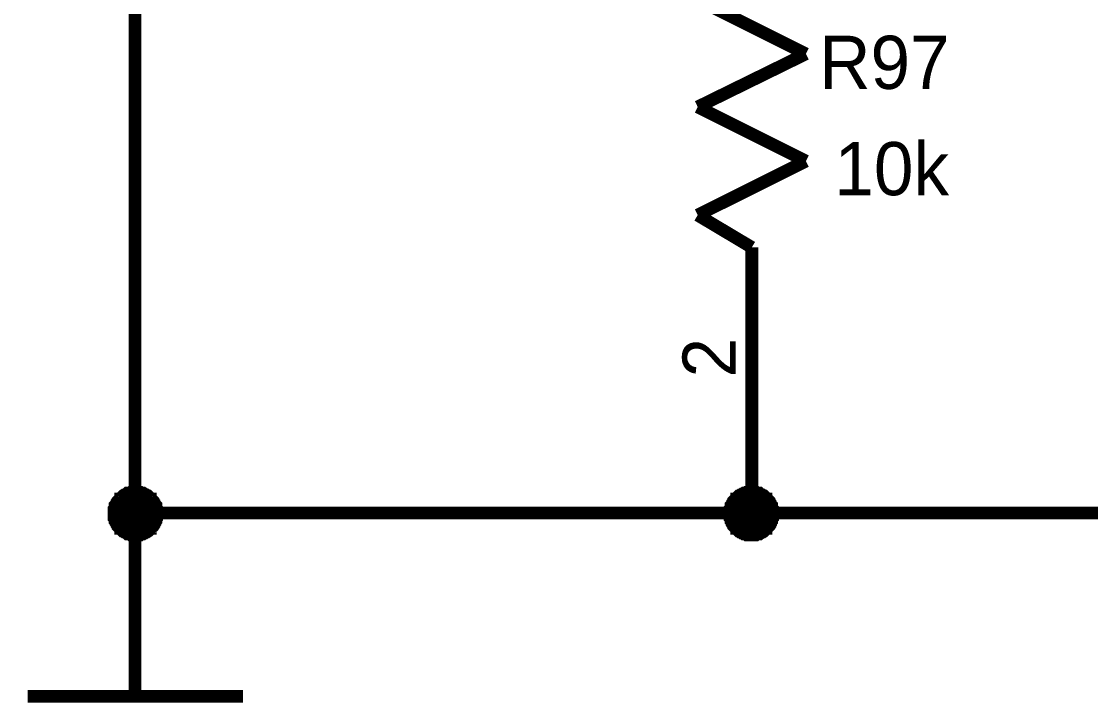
# Model space of a CAD drawing. Header units: millimetres. Extents: x 0 to 800, y 0 to 567.
# Drawn here: x 382.2 to 407.44, y 251.97 to 268.05 of the extents above; entities that cross this region are included whole.
import ezdxf

# ---------------------------------------------------------------- set-up
doc = ezdxf.new("R2010")
doc.units = ezdxf.units.MM
doc.layers.add('Sheet', color=255, linetype='Continuous')

msp = doc.modelspace()

# ---------------------------------------------------------------- linework, layer by layer
at = {"layer": 'Sheet'}
for points, const_width in [([(384.886, 271.675), (384.886, 256.443), (384.886, 254.652)], 0.3), ([(400.722, 267.284), (398.168, 268.561)], 0.3), ([(398.168, 266.03), (400.722, 267.284)], 0.3), ([(400.722, 264.753), (398.168, 266.03)], 0.3), ([(398.168, 263.477), (400.722, 264.753)], 0.3), ([(411.81, 264.216), (411.81, 256.443), (399.445, 256.443)], 0.3), ([(399.445, 262.715), (398.168, 263.477)], 0.3), ([(399.445, 262.715), (399.445, 257.653)], 0.3), ([(399.445, 262.715), (399.445, 261.954)], 0.3), ([(399.445, 257.653), (399.445, 256.443), (384.886, 256.443)], 0.3), ([(384.393, 256.443), (384.393, 256.466), (384.393, 256.488), (384.393, 256.511), (384.393, 256.533), (384.415, 256.555), (384.415, 256.578), (384.415, 256.623), (384.438, 256.645), (384.438, 256.645), (384.46, 256.667), (384.46, 256.69), (384.483, 256.712), (384.483, 256.735), (384.505, 256.757), (384.527, 256.779), (384.55, 256.779), (384.55, 256.802), (384.572, 256.824), (384.595, 256.847), (384.617, 256.847), (384.639, 256.869), (384.662, 256.869), (384.684, 256.891), (384.684, 256.891), (384.707, 256.914), (384.751, 256.914), (384.774, 256.914), (384.796, 256.936), (384.819, 256.936), (384.841, 256.936), (384.863, 256.936), (384.886, 256.936)], 0.3), ([(384.393, 256.443), (384.393, 256.466), (384.393, 256.488), (384.393, 256.511), (384.393, 256.533), (384.415, 256.555), (384.415, 256.578), (384.415, 256.623), (384.438, 256.645), (384.438, 256.645), (384.46, 256.667), (384.46, 256.69), (384.483, 256.712), (384.483, 256.735), (384.505, 256.757), (384.527, 256.779), (384.55, 256.779), (384.55, 256.802), (384.572, 256.824), (384.595, 256.847), (384.617, 256.847), (384.639, 256.869), (384.662, 256.869), (384.684, 256.891), (384.684, 256.891), (384.707, 256.914), (384.751, 256.914), (384.774, 256.914), (384.796, 256.936), (384.819, 256.936), (384.841, 256.936), (384.863, 256.936), (384.886, 256.936)], 0.3), ([(384.393, 256.443), (384.393, 256.466), (384.393, 256.488), (384.393, 256.511), (384.393, 256.533), (384.415, 256.555), (384.415, 256.578), (384.415, 256.623), (384.438, 256.645), (384.438, 256.645), (384.46, 256.667), (384.46, 256.69), (384.483, 256.712), (384.483, 256.735), (384.505, 256.757), (384.527, 256.779), (384.55, 256.779), (384.55, 256.802), (384.572, 256.824), (384.595, 256.847), (384.617, 256.847), (384.639, 256.869), (384.662, 256.869), (384.684, 256.891), (384.684, 256.891), (384.707, 256.914), (384.751, 256.914), (384.774, 256.914), (384.796, 256.936), (384.819, 256.936), (384.841, 256.936), (384.863, 256.936), (384.886, 256.936)], 0.3), ([(384.393, 256.443), (384.393, 256.466), (384.393, 256.488), (384.393, 256.511), (384.393, 256.533), (384.415, 256.555), (384.415, 256.578), (384.415, 256.623), (384.438, 256.645), (384.438, 256.645), (384.46, 256.667), (384.46, 256.69), (384.483, 256.712), (384.483, 256.735), (384.505, 256.757), (384.527, 256.779), (384.55, 256.779), (384.55, 256.802), (384.572, 256.824), (384.595, 256.847), (384.617, 256.847), (384.639, 256.869), (384.662, 256.869), (384.684, 256.891), (384.684, 256.891), (384.707, 256.914), (384.751, 256.914), (384.774, 256.914), (384.796, 256.936), (384.819, 256.936), (384.841, 256.936), (384.863, 256.936), (384.886, 256.936)], 0.3), ([(384.393, 256.443), (384.393, 256.466), (384.393, 256.488), (384.393, 256.511), (384.393, 256.533), (384.415, 256.555), (384.415, 256.578), (384.415, 256.623), (384.438, 256.645), (384.438, 256.645), (384.46, 256.667), (384.46, 256.69), (384.483, 256.712), (384.483, 256.735), (384.505, 256.757), (384.527, 256.779), (384.55, 256.779), (384.55, 256.802), (384.572, 256.824), (384.595, 256.847), (384.617, 256.847), (384.639, 256.869), (384.662, 256.869), (384.684, 256.891), (384.684, 256.891), (384.707, 256.914), (384.751, 256.914), (384.774, 256.914), (384.796, 256.936), (384.819, 256.936), (384.841, 256.936), (384.863, 256.936), (384.886, 256.936)], 0.0991), ([(384.393, 256.443), (384.393, 256.466), (384.393, 256.488), (384.393, 256.511), (384.393, 256.533), (384.415, 256.555), (384.415, 256.578), (384.415, 256.623), (384.438, 256.645), (384.438, 256.645), (384.46, 256.667), (384.46, 256.69), (384.483, 256.712), (384.483, 256.735), (384.505, 256.757), (384.527, 256.779), (384.55, 256.779), (384.55, 256.802), (384.572, 256.824), (384.595, 256.847), (384.617, 256.847), (384.639, 256.869), (384.662, 256.869), (384.684, 256.891), (384.684, 256.891), (384.707, 256.914), (384.751, 256.914), (384.774, 256.914), (384.796, 256.936), (384.819, 256.936), (384.841, 256.936), (384.863, 256.936), (384.886, 256.936)], 0.0991), ([(384.393, 256.443), (384.393, 256.466), (384.393, 256.488), (384.393, 256.511), (384.393, 256.533), (384.415, 256.555), (384.415, 256.578), (384.415, 256.623), (384.438, 256.645), (384.438, 256.645), (384.46, 256.667), (384.46, 256.69), (384.483, 256.712), (384.483, 256.735), (384.505, 256.757), (384.527, 256.779), (384.55, 256.779), (384.55, 256.802), (384.572, 256.824), (384.595, 256.847), (384.617, 256.847), (384.639, 256.869), (384.662, 256.869), (384.684, 256.891), (384.684, 256.891), (384.707, 256.914), (384.751, 256.914), (384.774, 256.914), (384.796, 256.936), (384.819, 256.936), (384.841, 256.936), (384.863, 256.936), (384.886, 256.936)], 0.0991), ([(384.393, 256.443), (384.393, 256.466), (384.393, 256.488), (384.393, 256.511), (384.393, 256.533), (384.415, 256.555), (384.415, 256.578), (384.415, 256.623), (384.438, 256.645), (384.438, 256.645), (384.46, 256.667), (384.46, 256.69), (384.483, 256.712), (384.483, 256.735), (384.505, 256.757), (384.527, 256.779), (384.55, 256.779), (384.55, 256.802), (384.572, 256.824), (384.595, 256.847), (384.617, 256.847), (384.639, 256.869), (384.662, 256.869), (384.684, 256.891), (384.684, 256.891), (384.707, 256.914), (384.751, 256.914), (384.774, 256.914), (384.796, 256.936), (384.819, 256.936), (384.841, 256.936), (384.863, 256.936), (384.886, 256.936)], 0.0991), ([(384.886, 256.936), (384.886, 256.936)], 0.3), ([(384.886, 256.936), (384.908, 256.936), (384.931, 256.936), (384.975, 256.936), (384.998, 256.936), (385.02, 256.914), (385.043, 256.914), (385.065, 256.914), (385.087, 256.891), (385.11, 256.891), (385.132, 256.869), (385.155, 256.869), (385.177, 256.847), (385.199, 256.847), (385.222, 256.824), (385.244, 256.802), (385.244, 256.779), (385.267, 256.779), (385.289, 256.757), (385.311, 256.735), (385.311, 256.712), (385.334, 256.69), (385.334, 256.667), (385.356, 256.645), (385.356, 256.645), (385.379, 256.623), (385.379, 256.578), (385.379, 256.555), (385.401, 256.533), (385.401, 256.511), (385.401, 256.488), (385.401, 256.466), (385.401, 256.443)], 0.3), ([(384.886, 256.936), (384.886, 256.936)], 0.3), ([(384.886, 256.936), (384.908, 256.936), (384.931, 256.936), (384.975, 256.936), (384.998, 256.936), (385.02, 256.914), (385.043, 256.914), (385.065, 256.914), (385.087, 256.891), (385.11, 256.891), (385.132, 256.869), (385.155, 256.869), (385.177, 256.847), (385.199, 256.847), (385.222, 256.824), (385.244, 256.802), (385.244, 256.779), (385.267, 256.779), (385.289, 256.757), (385.311, 256.735), (385.311, 256.712), (385.334, 256.69), (385.334, 256.667), (385.356, 256.645), (385.356, 256.645), (385.379, 256.623), (385.379, 256.578), (385.379, 256.555), (385.401, 256.533), (385.401, 256.511), (385.401, 256.488), (385.401, 256.466), (385.401, 256.443)], 0.3), ([(384.886, 256.936), (384.886, 256.936)], 0.3), ([(384.886, 256.936), (384.908, 256.936), (384.931, 256.936), (384.975, 256.936), (384.998, 256.936), (385.02, 256.914), (385.043, 256.914), (385.065, 256.914), (385.087, 256.891), (385.11, 256.891), (385.132, 256.869), (385.155, 256.869), (385.177, 256.847), (385.199, 256.847), (385.222, 256.824), (385.244, 256.802), (385.244, 256.779), (385.267, 256.779), (385.289, 256.757), (385.311, 256.735), (385.311, 256.712), (385.334, 256.69), (385.334, 256.667), (385.356, 256.645), (385.356, 256.645), (385.379, 256.623), (385.379, 256.578), (385.379, 256.555), (385.401, 256.533), (385.401, 256.511), (385.401, 256.488), (385.401, 256.466), (385.401, 256.443)], 0.3), ([(384.886, 256.936), (384.886, 256.936)], 0.3), ([(384.886, 256.936), (384.908, 256.936), (384.931, 256.936), (384.975, 256.936), (384.998, 256.936), (385.02, 256.914), (385.043, 256.914), (385.065, 256.914), (385.087, 256.891), (385.11, 256.891), (385.132, 256.869), (385.155, 256.869), (385.177, 256.847), (385.199, 256.847), (385.222, 256.824), (385.244, 256.802), (385.244, 256.779), (385.267, 256.779), (385.289, 256.757), (385.311, 256.735), (385.311, 256.712), (385.334, 256.69), (385.334, 256.667), (385.356, 256.645), (385.356, 256.645), (385.379, 256.623), (385.379, 256.578), (385.379, 256.555), (385.401, 256.533), (385.401, 256.511), (385.401, 256.488), (385.401, 256.466), (385.401, 256.443)], 0.3), ([(384.886, 256.936), (384.886, 256.936)], 0.0991), ([(384.886, 256.936), (384.908, 256.936), (384.931, 256.936), (384.975, 256.936), (384.998, 256.936), (385.02, 256.914), (385.043, 256.914), (385.065, 256.914), (385.087, 256.891), (385.11, 256.891), (385.132, 256.869), (385.155, 256.869), (385.177, 256.847), (385.199, 256.847), (385.222, 256.824), (385.244, 256.802), (385.244, 256.779), (385.267, 256.779), (385.289, 256.757), (385.311, 256.735), (385.311, 256.712), (385.334, 256.69), (385.334, 256.667), (385.356, 256.645), (385.356, 256.645), (385.379, 256.623), (385.379, 256.578), (385.379, 256.555), (385.401, 256.533), (385.401, 256.511), (385.401, 256.488), (385.401, 256.466), (385.401, 256.443)], 0.0991), ([(384.886, 256.936), (384.886, 256.936)], 0.0991), ([(384.886, 256.936), (384.908, 256.936), (384.931, 256.936), (384.975, 256.936), (384.998, 256.936), (385.02, 256.914), (385.043, 256.914), (385.065, 256.914), (385.087, 256.891), (385.11, 256.891), (385.132, 256.869), (385.155, 256.869), (385.177, 256.847), (385.199, 256.847), (385.222, 256.824), (385.244, 256.802), (385.244, 256.779), (385.267, 256.779), (385.289, 256.757), (385.311, 256.735), (385.311, 256.712), (385.334, 256.69), (385.334, 256.667), (385.356, 256.645), (385.356, 256.645), (385.379, 256.623), (385.379, 256.578), (385.379, 256.555), (385.401, 256.533), (385.401, 256.511), (385.401, 256.488), (385.401, 256.466), (385.401, 256.443)], 0.0991), ([(384.886, 256.936), (384.886, 256.936)], 0.0991), ([(384.886, 256.936), (384.908, 256.936), (384.931, 256.936), (384.975, 256.936), (384.998, 256.936), (385.02, 256.914), (385.043, 256.914), (385.065, 256.914), (385.087, 256.891), (385.11, 256.891), (385.132, 256.869), (385.155, 256.869), (385.177, 256.847), (385.199, 256.847), (385.222, 256.824), (385.244, 256.802), (385.244, 256.779), (385.267, 256.779), (385.289, 256.757), (385.311, 256.735), (385.311, 256.712), (385.334, 256.69), (385.334, 256.667), (385.356, 256.645), (385.356, 256.645), (385.379, 256.623), (385.379, 256.578), (385.379, 256.555), (385.401, 256.533), (385.401, 256.511), (385.401, 256.488), (385.401, 256.466), (385.401, 256.443)], 0.0991), ([(384.886, 256.936), (384.886, 256.936)], 0.0991), ([(384.886, 256.936), (384.908, 256.936), (384.931, 256.936), (384.975, 256.936), (384.998, 256.936), (385.02, 256.914), (385.043, 256.914), (385.065, 256.914), (385.087, 256.891), (385.11, 256.891), (385.132, 256.869), (385.155, 256.869), (385.177, 256.847), (385.199, 256.847), (385.222, 256.824), (385.244, 256.802), (385.244, 256.779), (385.267, 256.779), (385.289, 256.757), (385.311, 256.735), (385.311, 256.712), (385.334, 256.69), (385.334, 256.667), (385.356, 256.645), (385.356, 256.645), (385.379, 256.623), (385.379, 256.578), (385.379, 256.555), (385.401, 256.533), (385.401, 256.511), (385.401, 256.488), (385.401, 256.466), (385.401, 256.443)], 0.0991), ([(398.93, 256.443), (398.93, 256.466), (398.93, 256.488), (398.93, 256.511), (398.93, 256.533), (398.952, 256.555), (398.952, 256.578), (398.952, 256.623), (398.975, 256.645), (398.975, 256.645), (398.997, 256.667), (398.997, 256.69), (399.02, 256.712), (399.02, 256.735), (399.042, 256.757), (399.064, 256.779), (399.087, 256.779), (399.087, 256.802), (399.109, 256.824), (399.132, 256.847), (399.154, 256.847), (399.176, 256.869), (399.199, 256.869), (399.221, 256.891), (399.244, 256.891), (399.266, 256.914), (399.288, 256.914), (399.311, 256.914), (399.333, 256.936), (399.356, 256.936), (399.4, 256.936), (399.423, 256.936), (399.445, 256.936)], 0.3), ([(398.93, 256.443), (398.93, 256.466), (398.93, 256.488), (398.93, 256.511), (398.93, 256.533), (398.952, 256.555), (398.952, 256.578), (398.952, 256.623), (398.975, 256.645), (398.975, 256.645), (398.997, 256.667), (398.997, 256.69), (399.02, 256.712), (399.02, 256.735), (399.042, 256.757), (399.064, 256.779), (399.087, 256.779), (399.087, 256.802), (399.109, 256.824), (399.132, 256.847), (399.154, 256.847), (399.176, 256.869), (399.199, 256.869), (399.221, 256.891), (399.244, 256.891), (399.266, 256.914), (399.288, 256.914), (399.311, 256.914), (399.333, 256.936), (399.356, 256.936), (399.4, 256.936), (399.423, 256.936), (399.445, 256.936)], 0.3), ([(398.93, 256.443), (398.93, 256.466), (398.93, 256.488), (398.93, 256.511), (398.93, 256.533), (398.952, 256.555), (398.952, 256.578), (398.952, 256.623), (398.975, 256.645), (398.975, 256.645), (398.997, 256.667), (398.997, 256.69), (399.02, 256.712), (399.02, 256.735), (399.042, 256.757), (399.064, 256.779), (399.087, 256.779), (399.087, 256.802), (399.109, 256.824), (399.132, 256.847), (399.154, 256.847), (399.176, 256.869), (399.199, 256.869), (399.221, 256.891), (399.244, 256.891), (399.266, 256.914), (399.288, 256.914), (399.311, 256.914), (399.333, 256.936), (399.356, 256.936), (399.4, 256.936), (399.423, 256.936), (399.445, 256.936)], 0.3), ([(398.93, 256.443), (398.93, 256.466), (398.93, 256.488), (398.93, 256.511), (398.93, 256.533), (398.952, 256.555), (398.952, 256.578), (398.952, 256.623), (398.975, 256.645), (398.975, 256.645), (398.997, 256.667), (398.997, 256.69), (399.02, 256.712), (399.02, 256.735), (399.042, 256.757), (399.064, 256.779), (399.087, 256.779), (399.087, 256.802), (399.109, 256.824), (399.132, 256.847), (399.154, 256.847), (399.176, 256.869), (399.199, 256.869), (399.221, 256.891), (399.244, 256.891), (399.266, 256.914), (399.288, 256.914), (399.311, 256.914), (399.333, 256.936), (399.356, 256.936), (399.4, 256.936), (399.423, 256.936), (399.445, 256.936)], 0.3), ([(398.93, 256.443), (398.93, 256.466), (398.93, 256.488), (398.93, 256.511), (398.93, 256.533), (398.952, 256.555), (398.952, 256.578), (398.952, 256.623), (398.975, 256.645), (398.975, 256.645), (398.997, 256.667), (398.997, 256.69), (399.02, 256.712), (399.02, 256.735), (399.042, 256.757), (399.064, 256.779), (399.087, 256.779), (399.087, 256.802), (399.109, 256.824), (399.132, 256.847), (399.154, 256.847), (399.176, 256.869), (399.199, 256.869), (399.221, 256.891), (399.244, 256.891), (399.266, 256.914), (399.288, 256.914), (399.311, 256.914), (399.333, 256.936), (399.356, 256.936), (399.4, 256.936), (399.423, 256.936), (399.445, 256.936)], 0.0991), ([(398.93, 256.443), (398.93, 256.466), (398.93, 256.488), (398.93, 256.511), (398.93, 256.533), (398.952, 256.555), (398.952, 256.578), (398.952, 256.623), (398.975, 256.645), (398.975, 256.645), (398.997, 256.667), (398.997, 256.69), (399.02, 256.712), (399.02, 256.735), (399.042, 256.757), (399.064, 256.779), (399.087, 256.779), (399.087, 256.802), (399.109, 256.824), (399.132, 256.847), (399.154, 256.847), (399.176, 256.869), (399.199, 256.869), (399.221, 256.891), (399.244, 256.891), (399.266, 256.914), (399.288, 256.914), (399.311, 256.914), (399.333, 256.936), (399.356, 256.936), (399.4, 256.936), (399.423, 256.936), (399.445, 256.936)], 0.0991), ([(398.93, 256.443), (398.93, 256.466), (398.93, 256.488), (398.93, 256.511), (398.93, 256.533), (398.952, 256.555), (398.952, 256.578), (398.952, 256.623), (398.975, 256.645), (398.975, 256.645), (398.997, 256.667), (398.997, 256.69), (399.02, 256.712), (399.02, 256.735), (399.042, 256.757), (399.064, 256.779), (399.087, 256.779), (399.087, 256.802), (399.109, 256.824), (399.132, 256.847), (399.154, 256.847), (399.176, 256.869), (399.199, 256.869), (399.221, 256.891), (399.244, 256.891), (399.266, 256.914), (399.288, 256.914), (399.311, 256.914), (399.333, 256.936), (399.356, 256.936), (399.4, 256.936), (399.423, 256.936), (399.445, 256.936)], 0.0991), ([(398.93, 256.443), (398.93, 256.466), (398.93, 256.488), (398.93, 256.511), (398.93, 256.533), (398.952, 256.555), (398.952, 256.578), (398.952, 256.623), (398.975, 256.645), (398.975, 256.645), (398.997, 256.667), (398.997, 256.69), (399.02, 256.712), (399.02, 256.735), (399.042, 256.757), (399.064, 256.779), (399.087, 256.779), (399.087, 256.802), (399.109, 256.824), (399.132, 256.847), (399.154, 256.847), (399.176, 256.869), (399.199, 256.869), (399.221, 256.891), (399.244, 256.891), (399.266, 256.914), (399.288, 256.914), (399.311, 256.914), (399.333, 256.936), (399.356, 256.936), (399.4, 256.936), (399.423, 256.936), (399.445, 256.936)], 0.0991), ([(399.445, 256.936), (399.445, 256.936)], 0.3), ([(399.445, 256.936), (399.468, 256.936), (399.49, 256.936), (399.512, 256.936), (399.535, 256.936), (399.557, 256.914), (399.58, 256.914), (399.624, 256.914), (399.647, 256.891), (399.647, 256.891), (399.669, 256.869), (399.692, 256.869), (399.714, 256.847), (399.736, 256.847), (399.759, 256.824), (399.781, 256.802), (399.781, 256.779), (399.804, 256.779), (399.826, 256.757), (399.848, 256.735), (399.848, 256.712), (399.871, 256.69), (399.871, 256.667), (399.893, 256.645), (399.893, 256.645), (399.916, 256.623), (399.916, 256.578), (399.916, 256.555), (399.938, 256.533), (399.938, 256.511), (399.938, 256.488), (399.938, 256.466), (399.938, 256.443)], 0.3), ([(399.445, 256.936), (399.445, 256.936)], 0.3), ([(399.445, 256.936), (399.468, 256.936), (399.49, 256.936), (399.512, 256.936), (399.535, 256.936), (399.557, 256.914), (399.58, 256.914), (399.624, 256.914), (399.647, 256.891), (399.647, 256.891), (399.669, 256.869), (399.692, 256.869), (399.714, 256.847), (399.736, 256.847), (399.759, 256.824), (399.781, 256.802), (399.781, 256.779), (399.804, 256.779), (399.826, 256.757), (399.848, 256.735), (399.848, 256.712), (399.871, 256.69), (399.871, 256.667), (399.893, 256.645), (399.893, 256.645), (399.916, 256.623), (399.916, 256.578), (399.916, 256.555), (399.938, 256.533), (399.938, 256.511), (399.938, 256.488), (399.938, 256.466), (399.938, 256.443)], 0.3), ([(399.445, 256.936), (399.445, 256.936)], 0.3), ([(399.445, 256.936), (399.468, 256.936), (399.49, 256.936), (399.512, 256.936), (399.535, 256.936), (399.557, 256.914), (399.58, 256.914), (399.624, 256.914), (399.647, 256.891), (399.647, 256.891), (399.669, 256.869), (399.692, 256.869), (399.714, 256.847), (399.736, 256.847), (399.759, 256.824), (399.781, 256.802), (399.781, 256.779), (399.804, 256.779), (399.826, 256.757), (399.848, 256.735), (399.848, 256.712), (399.871, 256.69), (399.871, 256.667), (399.893, 256.645), (399.893, 256.645), (399.916, 256.623), (399.916, 256.578), (399.916, 256.555), (399.938, 256.533), (399.938, 256.511), (399.938, 256.488), (399.938, 256.466), (399.938, 256.443)], 0.3), ([(399.445, 256.936), (399.445, 256.936)], 0.3), ([(399.445, 256.936), (399.468, 256.936), (399.49, 256.936), (399.512, 256.936), (399.535, 256.936), (399.557, 256.914), (399.58, 256.914), (399.624, 256.914), (399.647, 256.891), (399.647, 256.891), (399.669, 256.869), (399.692, 256.869), (399.714, 256.847), (399.736, 256.847), (399.759, 256.824), (399.781, 256.802), (399.781, 256.779), (399.804, 256.779), (399.826, 256.757), (399.848, 256.735), (399.848, 256.712), (399.871, 256.69), (399.871, 256.667), (399.893, 256.645), (399.893, 256.645), (399.916, 256.623), (399.916, 256.578), (399.916, 256.555), (399.938, 256.533), (399.938, 256.511), (399.938, 256.488), (399.938, 256.466), (399.938, 256.443)], 0.3), ([(399.445, 256.936), (399.445, 256.936)], 0.0991), ([(399.445, 256.936), (399.468, 256.936), (399.49, 256.936), (399.512, 256.936), (399.535, 256.936), (399.557, 256.914), (399.58, 256.914), (399.624, 256.914), (399.647, 256.891), (399.647, 256.891), (399.669, 256.869), (399.692, 256.869), (399.714, 256.847), (399.736, 256.847), (399.759, 256.824), (399.781, 256.802), (399.781, 256.779), (399.804, 256.779), (399.826, 256.757), (399.848, 256.735), (399.848, 256.712), (399.871, 256.69), (399.871, 256.667), (399.893, 256.645), (399.893, 256.645), (399.916, 256.623), (399.916, 256.578), (399.916, 256.555), (399.938, 256.533), (399.938, 256.511), (399.938, 256.488), (399.938, 256.466), (399.938, 256.443)], 0.0991), ([(399.445, 256.936), (399.445, 256.936)], 0.0991), ([(399.445, 256.936), (399.468, 256.936), (399.49, 256.936), (399.512, 256.936), (399.535, 256.936), (399.557, 256.914), (399.58, 256.914), (399.624, 256.914), (399.647, 256.891), (399.647, 256.891), (399.669, 256.869), (399.692, 256.869), (399.714, 256.847), (399.736, 256.847), (399.759, 256.824), (399.781, 256.802), (399.781, 256.779), (399.804, 256.779), (399.826, 256.757), (399.848, 256.735), (399.848, 256.712), (399.871, 256.69), (399.871, 256.667), (399.893, 256.645), (399.893, 256.645), (399.916, 256.623), (399.916, 256.578), (399.916, 256.555), (399.938, 256.533), (399.938, 256.511), (399.938, 256.488), (399.938, 256.466), (399.938, 256.443)], 0.0991), ([(399.445, 256.936), (399.445, 256.936)], 0.0991), ([(399.445, 256.936), (399.468, 256.936), (399.49, 256.936), (399.512, 256.936), (399.535, 256.936), (399.557, 256.914), (399.58, 256.914), (399.624, 256.914), (399.647, 256.891), (399.647, 256.891), (399.669, 256.869), (399.692, 256.869), (399.714, 256.847), (399.736, 256.847), (399.759, 256.824), (399.781, 256.802), (399.781, 256.779), (399.804, 256.779), (399.826, 256.757), (399.848, 256.735), (399.848, 256.712), (399.871, 256.69), (399.871, 256.667), (399.893, 256.645), (399.893, 256.645), (399.916, 256.623), (399.916, 256.578), (399.916, 256.555), (399.938, 256.533), (399.938, 256.511), (399.938, 256.488), (399.938, 256.466), (399.938, 256.443)], 0.0991), ([(399.445, 256.936), (399.445, 256.936)], 0.0991), ([(399.445, 256.936), (399.468, 256.936), (399.49, 256.936), (399.512, 256.936), (399.535, 256.936), (399.557, 256.914), (399.58, 256.914), (399.624, 256.914), (399.647, 256.891), (399.647, 256.891), (399.669, 256.869), (399.692, 256.869), (399.714, 256.847), (399.736, 256.847), (399.759, 256.824), (399.781, 256.802), (399.781, 256.779), (399.804, 256.779), (399.826, 256.757), (399.848, 256.735), (399.848, 256.712), (399.871, 256.69), (399.871, 256.667), (399.893, 256.645), (399.893, 256.645), (399.916, 256.623), (399.916, 256.578), (399.916, 256.555), (399.938, 256.533), (399.938, 256.511), (399.938, 256.488), (399.938, 256.466), (399.938, 256.443)], 0.0991), ([(384.886, 255.928), (384.863, 255.928), (384.841, 255.928), (384.819, 255.928), (384.796, 255.928), (384.774, 255.951), (384.751, 255.951), (384.707, 255.951), (384.684, 255.973), (384.684, 255.973), (384.662, 255.995), (384.639, 255.995), (384.617, 256.018), (384.595, 256.018), (384.572, 256.04), (384.55, 256.063), (384.55, 256.085), (384.527, 256.085), (384.505, 256.107), (384.483, 256.13), (384.483, 256.152), (384.46, 256.175), (384.46, 256.197), (384.438, 256.219), (384.438, 256.242), (384.415, 256.264), (384.415, 256.287), (384.415, 256.309), (384.393, 256.331), (384.393, 256.354), (384.393, 256.399), (384.393, 256.421), (384.393, 256.443)], 0.3), ([(384.393, 256.443), (384.393, 256.443)], 0.3), ([(384.886, 255.928), (384.863, 255.928), (384.841, 255.928), (384.819, 255.928), (384.796, 255.928), (384.774, 255.951), (384.751, 255.951), (384.707, 255.951), (384.684, 255.973), (384.684, 255.973), (384.662, 255.995), (384.639, 255.995), (384.617, 256.018), (384.595, 256.018), (384.572, 256.04), (384.55, 256.063), (384.55, 256.085), (384.527, 256.085), (384.505, 256.107), (384.483, 256.13), (384.483, 256.152), (384.46, 256.175), (384.46, 256.197), (384.438, 256.219), (384.438, 256.242), (384.415, 256.264), (384.415, 256.287), (384.415, 256.309), (384.393, 256.331), (384.393, 256.354), (384.393, 256.399), (384.393, 256.421), (384.393, 256.443)], 0.3), ([(384.393, 256.443), (384.393, 256.443)], 0.3), ([(384.886, 255.928), (384.863, 255.928), (384.841, 255.928), (384.819, 255.928), (384.796, 255.928), (384.774, 255.951), (384.751, 255.951), (384.707, 255.951), (384.684, 255.973), (384.684, 255.973), (384.662, 255.995), (384.639, 255.995), (384.617, 256.018), (384.595, 256.018), (384.572, 256.04), (384.55, 256.063), (384.55, 256.085), (384.527, 256.085), (384.505, 256.107), (384.483, 256.13), (384.483, 256.152), (384.46, 256.175), (384.46, 256.197), (384.438, 256.219), (384.438, 256.242), (384.415, 256.264), (384.415, 256.287), (384.415, 256.309), (384.393, 256.331), (384.393, 256.354), (384.393, 256.399), (384.393, 256.421), (384.393, 256.443)], 0.3), ([(384.393, 256.443), (384.393, 256.443)], 0.3), ([(384.886, 255.928), (384.863, 255.928), (384.841, 255.928), (384.819, 255.928), (384.796, 255.928), (384.774, 255.951), (384.751, 255.951), (384.707, 255.951), (384.684, 255.973), (384.684, 255.973), (384.662, 255.995), (384.639, 255.995), (384.617, 256.018), (384.595, 256.018), (384.572, 256.04), (384.55, 256.063), (384.55, 256.085), (384.527, 256.085), (384.505, 256.107), (384.483, 256.13), (384.483, 256.152), (384.46, 256.175), (384.46, 256.197), (384.438, 256.219), (384.438, 256.242), (384.415, 256.264), (384.415, 256.287), (384.415, 256.309), (384.393, 256.331), (384.393, 256.354), (384.393, 256.399), (384.393, 256.421), (384.393, 256.443)], 0.3), ([(384.393, 256.443), (384.393, 256.443)], 0.3), ([(384.886, 255.928), (384.863, 255.928), (384.841, 255.928), (384.819, 255.928), (384.796, 255.928), (384.774, 255.951), (384.751, 255.951), (384.707, 255.951), (384.684, 255.973), (384.684, 255.973), (384.662, 255.995), (384.639, 255.995), (384.617, 256.018), (384.595, 256.018), (384.572, 256.04), (384.55, 256.063), (384.55, 256.085), (384.527, 256.085), (384.505, 256.107), (384.483, 256.13), (384.483, 256.152), (384.46, 256.175), (384.46, 256.197), (384.438, 256.219), (384.438, 256.242), (384.415, 256.264), (384.415, 256.287), (384.415, 256.309), (384.393, 256.331), (384.393, 256.354), (384.393, 256.399), (384.393, 256.421), (384.393, 256.443)], 0.0991), ([(384.393, 256.443), (384.393, 256.443)], 0.0991), ([(384.886, 255.928), (384.863, 255.928), (384.841, 255.928), (384.819, 255.928), (384.796, 255.928), (384.774, 255.951), (384.751, 255.951), (384.707, 255.951), (384.684, 255.973), (384.684, 255.973), (384.662, 255.995), (384.639, 255.995), (384.617, 256.018), (384.595, 256.018), (384.572, 256.04), (384.55, 256.063), (384.55, 256.085), (384.527, 256.085), (384.505, 256.107), (384.483, 256.13), (384.483, 256.152), (384.46, 256.175), (384.46, 256.197), (384.438, 256.219), (384.438, 256.242), (384.415, 256.264), (384.415, 256.287), (384.415, 256.309), (384.393, 256.331), (384.393, 256.354), (384.393, 256.399), (384.393, 256.421), (384.393, 256.443)], 0.0991), ([(384.393, 256.443), (384.393, 256.443)], 0.0991), ([(384.886, 255.928), (384.863, 255.928), (384.841, 255.928), (384.819, 255.928), (384.796, 255.928), (384.774, 255.951), (384.751, 255.951), (384.707, 255.951), (384.684, 255.973), (384.684, 255.973), (384.662, 255.995), (384.639, 255.995), (384.617, 256.018), (384.595, 256.018), (384.572, 256.04), (384.55, 256.063), (384.55, 256.085), (384.527, 256.085), (384.505, 256.107), (384.483, 256.13), (384.483, 256.152), (384.46, 256.175), (384.46, 256.197), (384.438, 256.219), (384.438, 256.242), (384.415, 256.264), (384.415, 256.287), (384.415, 256.309), (384.393, 256.331), (384.393, 256.354), (384.393, 256.399), (384.393, 256.421), (384.393, 256.443)], 0.0991), ([(384.393, 256.443), (384.393, 256.443)], 0.0991), ([(384.886, 255.928), (384.863, 255.928), (384.841, 255.928), (384.819, 255.928), (384.796, 255.928), (384.774, 255.951), (384.751, 255.951), (384.707, 255.951), (384.684, 255.973), (384.684, 255.973), (384.662, 255.995), (384.639, 255.995), (384.617, 256.018), (384.595, 256.018), (384.572, 256.04), (384.55, 256.063), (384.55, 256.085), (384.527, 256.085), (384.505, 256.107), (384.483, 256.13), (384.483, 256.152), (384.46, 256.175), (384.46, 256.197), (384.438, 256.219), (384.438, 256.242), (384.415, 256.264), (384.415, 256.287), (384.415, 256.309), (384.393, 256.331), (384.393, 256.354), (384.393, 256.399), (384.393, 256.421), (384.393, 256.443)], 0.0991), ([(384.393, 256.443), (384.393, 256.443)], 0.0991), ([(385.401, 256.443), (385.401, 256.421), (385.401, 256.399), (385.401, 256.354), (385.401, 256.331), (385.379, 256.309), (385.379, 256.287), (385.379, 256.264), (385.356, 256.242), (385.356, 256.219), (385.334, 256.197), (385.334, 256.175), (385.311, 256.152), (385.311, 256.13), (385.289, 256.107), (385.267, 256.085), (385.244, 256.085), (385.244, 256.063), (385.222, 256.04), (385.199, 256.018), (385.177, 256.018), (385.155, 255.995), (385.132, 255.995), (385.11, 255.973), (385.087, 255.973), (385.065, 255.951), (385.043, 255.951), (385.02, 255.951), (384.998, 255.928), (384.975, 255.928), (384.931, 255.928), (384.908, 255.928), (384.886, 255.928)], 0.3), ([(385.401, 256.443), (385.401, 256.421), (385.401, 256.399), (385.401, 256.354), (385.401, 256.331), (385.379, 256.309), (385.379, 256.287), (385.379, 256.264), (385.356, 256.242), (385.356, 256.219), (385.334, 256.197), (385.334, 256.175), (385.311, 256.152), (385.311, 256.13), (385.289, 256.107), (385.267, 256.085), (385.244, 256.085), (385.244, 256.063), (385.222, 256.04), (385.199, 256.018), (385.177, 256.018), (385.155, 255.995), (385.132, 255.995), (385.11, 255.973), (385.087, 255.973), (385.065, 255.951), (385.043, 255.951), (385.02, 255.951), (384.998, 255.928), (384.975, 255.928), (384.931, 255.928), (384.908, 255.928), (384.886, 255.928)], 0.3), ([(385.401, 256.443), (385.401, 256.421), (385.401, 256.399), (385.401, 256.354), (385.401, 256.331), (385.379, 256.309), (385.379, 256.287), (385.379, 256.264), (385.356, 256.242), (385.356, 256.219), (385.334, 256.197), (385.334, 256.175), (385.311, 256.152), (385.311, 256.13), (385.289, 256.107), (385.267, 256.085), (385.244, 256.085), (385.244, 256.063), (385.222, 256.04), (385.199, 256.018), (385.177, 256.018), (385.155, 255.995), (385.132, 255.995), (385.11, 255.973), (385.087, 255.973), (385.065, 255.951), (385.043, 255.951), (385.02, 255.951), (384.998, 255.928), (384.975, 255.928), (384.931, 255.928), (384.908, 255.928), (384.886, 255.928)], 0.3), ([(385.401, 256.443), (385.401, 256.421), (385.401, 256.399), (385.401, 256.354), (385.401, 256.331), (385.379, 256.309), (385.379, 256.287), (385.379, 256.264), (385.356, 256.242), (385.356, 256.219), (385.334, 256.197), (385.334, 256.175), (385.311, 256.152), (385.311, 256.13), (385.289, 256.107), (385.267, 256.085), (385.244, 256.085), (385.244, 256.063), (385.222, 256.04), (385.199, 256.018), (385.177, 256.018), (385.155, 255.995), (385.132, 255.995), (385.11, 255.973), (385.087, 255.973), (385.065, 255.951), (385.043, 255.951), (385.02, 255.951), (384.998, 255.928), (384.975, 255.928), (384.931, 255.928), (384.908, 255.928), (384.886, 255.928)], 0.3), ([(385.401, 256.443), (385.401, 256.421), (385.401, 256.399), (385.401, 256.354), (385.401, 256.331), (385.379, 256.309), (385.379, 256.287), (385.379, 256.264), (385.356, 256.242), (385.356, 256.219), (385.334, 256.197), (385.334, 256.175), (385.311, 256.152), (385.311, 256.13), (385.289, 256.107), (385.267, 256.085), (385.244, 256.085), (385.244, 256.063), (385.222, 256.04), (385.199, 256.018), (385.177, 256.018), (385.155, 255.995), (385.132, 255.995), (385.11, 255.973), (385.087, 255.973), (385.065, 255.951), (385.043, 255.951), (385.02, 255.951), (384.998, 255.928), (384.975, 255.928), (384.931, 255.928), (384.908, 255.928), (384.886, 255.928)], 0.0991), ([(385.401, 256.443), (385.401, 256.421), (385.401, 256.399), (385.401, 256.354), (385.401, 256.331), (385.379, 256.309), (385.379, 256.287), (385.379, 256.264), (385.356, 256.242), (385.356, 256.219), (385.334, 256.197), (385.334, 256.175), (385.311, 256.152), (385.311, 256.13), (385.289, 256.107), (385.267, 256.085), (385.244, 256.085), (385.244, 256.063), (385.222, 256.04), (385.199, 256.018), (385.177, 256.018), (385.155, 255.995), (385.132, 255.995), (385.11, 255.973), (385.087, 255.973), (385.065, 255.951), (385.043, 255.951), (385.02, 255.951), (384.998, 255.928), (384.975, 255.928), (384.931, 255.928), (384.908, 255.928), (384.886, 255.928)], 0.0991), ([(385.401, 256.443), (385.401, 256.421), (385.401, 256.399), (385.401, 256.354), (385.401, 256.331), (385.379, 256.309), (385.379, 256.287), (385.379, 256.264), (385.356, 256.242), (385.356, 256.219), (385.334, 256.197), (385.334, 256.175), (385.311, 256.152), (385.311, 256.13), (385.289, 256.107), (385.267, 256.085), (385.244, 256.085), (385.244, 256.063), (385.222, 256.04), (385.199, 256.018), (385.177, 256.018), (385.155, 255.995), (385.132, 255.995), (385.11, 255.973), (385.087, 255.973), (385.065, 255.951), (385.043, 255.951), (385.02, 255.951), (384.998, 255.928), (384.975, 255.928), (384.931, 255.928), (384.908, 255.928), (384.886, 255.928)], 0.0991), ([(385.401, 256.443), (385.401, 256.421), (385.401, 256.399), (385.401, 256.354), (385.401, 256.331), (385.379, 256.309), (385.379, 256.287), (385.379, 256.264), (385.356, 256.242), (385.356, 256.219), (385.334, 256.197), (385.334, 256.175), (385.311, 256.152), (385.311, 256.13), (385.289, 256.107), (385.267, 256.085), (385.244, 256.085), (385.244, 256.063), (385.222, 256.04), (385.199, 256.018), (385.177, 256.018), (385.155, 255.995), (385.132, 255.995), (385.11, 255.973), (385.087, 255.973), (385.065, 255.951), (385.043, 255.951), (385.02, 255.951), (384.998, 255.928), (384.975, 255.928), (384.931, 255.928), (384.908, 255.928), (384.886, 255.928)], 0.0991), ([(385.401, 256.443), (385.401, 256.443), (385.401, 256.443), (385.401, 256.443), (385.401, 256.443), (385.401, 256.443), (385.401, 256.443), (385.401, 256.443), (385.401, 256.443), (385.401, 256.443), (385.401, 256.443), (385.401, 256.443), (385.401, 256.443), (385.401, 256.443), (385.401, 256.443), (385.401, 256.443), (385.401, 256.443), (385.401, 256.443), (385.401, 256.443), (385.401, 256.443), (385.401, 256.443), (385.401, 256.443), (385.401, 256.443), (385.401, 256.443), (385.401, 256.443), (385.401, 256.443), (385.401, 256.443), (385.401, 256.443), (385.401, 256.443), (385.401, 256.443), (385.401, 256.443), (385.401, 256.443), (385.401, 256.443)], 0.3), ([(385.401, 256.443), (385.401, 256.443)], 0.3), ([(385.401, 256.443), (385.401, 256.443), (385.401, 256.443), (385.401, 256.443), (385.401, 256.443), (385.401, 256.443), (385.401, 256.443), (385.401, 256.443), (385.401, 256.443), (385.401, 256.443), (385.401, 256.443), (385.401, 256.443), (385.401, 256.443), (385.401, 256.443), (385.401, 256.443), (385.401, 256.443), (385.401, 256.443), (385.401, 256.443), (385.401, 256.443), (385.401, 256.443), (385.401, 256.443), (385.401, 256.443), (385.401, 256.443), (385.401, 256.443), (385.401, 256.443), (385.401, 256.443), (385.401, 256.443), (385.401, 256.443), (385.401, 256.443), (385.401, 256.443), (385.401, 256.443), (385.401, 256.443), (385.401, 256.443)], 0.3), ([(385.401, 256.443), (385.401, 256.443)], 0.3), ([(385.401, 256.443), (385.401, 256.443), (385.401, 256.443), (385.401, 256.443), (385.401, 256.443), (385.401, 256.443), (385.401, 256.443), (385.401, 256.443), (385.401, 256.443), (385.401, 256.443), (385.401, 256.443), (385.401, 256.443), (385.401, 256.443), (385.401, 256.443), (385.401, 256.443), (385.401, 256.443), (385.401, 256.443), (385.401, 256.443), (385.401, 256.443), (385.401, 256.443), (385.401, 256.443), (385.401, 256.443), (385.401, 256.443), (385.401, 256.443), (385.401, 256.443), (385.401, 256.443), (385.401, 256.443), (385.401, 256.443), (385.401, 256.443), (385.401, 256.443), (385.401, 256.443), (385.401, 256.443), (385.401, 256.443)], 0.3), ([(385.401, 256.443), (385.401, 256.443)], 0.3), ([(385.401, 256.443), (385.401, 256.443), (385.401, 256.443), (385.401, 256.443), (385.401, 256.443), (385.401, 256.443), (385.401, 256.443), (385.401, 256.443), (385.401, 256.443), (385.401, 256.443), (385.401, 256.443), (385.401, 256.443), (385.401, 256.443), (385.401, 256.443), (385.401, 256.443), (385.401, 256.443), (385.401, 256.443), (385.401, 256.443), (385.401, 256.443), (385.401, 256.443), (385.401, 256.443), (385.401, 256.443), (385.401, 256.443), (385.401, 256.443), (385.401, 256.443), (385.401, 256.443), (385.401, 256.443), (385.401, 256.443), (385.401, 256.443), (385.401, 256.443), (385.401, 256.443), (385.401, 256.443), (385.401, 256.443)], 0.3), ([(385.401, 256.443), (385.401, 256.443)], 0.3), ([(385.401, 256.443), (385.401, 256.443), (385.401, 256.443), (385.401, 256.443), (385.401, 256.443), (385.401, 256.443), (385.401, 256.443), (385.401, 256.443), (385.401, 256.443), (385.401, 256.443), (385.401, 256.443), (385.401, 256.443), (385.401, 256.443), (385.401, 256.443), (385.401, 256.443), (385.401, 256.443), (385.401, 256.443), (385.401, 256.443), (385.401, 256.443), (385.401, 256.443), (385.401, 256.443), (385.401, 256.443), (385.401, 256.443), (385.401, 256.443), (385.401, 256.443), (385.401, 256.443), (385.401, 256.443), (385.401, 256.443), (385.401, 256.443), (385.401, 256.443), (385.401, 256.443), (385.401, 256.443), (385.401, 256.443)], 0.0991), ([(385.401, 256.443), (385.401, 256.443)], 0.0991), ([(385.401, 256.443), (385.401, 256.443), (385.401, 256.443), (385.401, 256.443), (385.401, 256.443), (385.401, 256.443), (385.401, 256.443), (385.401, 256.443), (385.401, 256.443), (385.401, 256.443), (385.401, 256.443), (385.401, 256.443), (385.401, 256.443), (385.401, 256.443), (385.401, 256.443), (385.401, 256.443), (385.401, 256.443), (385.401, 256.443), (385.401, 256.443), (385.401, 256.443), (385.401, 256.443), (385.401, 256.443), (385.401, 256.443), (385.401, 256.443), (385.401, 256.443), (385.401, 256.443), (385.401, 256.443), (385.401, 256.443), (385.401, 256.443), (385.401, 256.443), (385.401, 256.443), (385.401, 256.443), (385.401, 256.443)], 0.0991), ([(385.401, 256.443), (385.401, 256.443)], 0.0991), ([(385.401, 256.443), (385.401, 256.443), (385.401, 256.443), (385.401, 256.443), (385.401, 256.443), (385.401, 256.443), (385.401, 256.443), (385.401, 256.443), (385.401, 256.443), (385.401, 256.443), (385.401, 256.443), (385.401, 256.443), (385.401, 256.443), (385.401, 256.443), (385.401, 256.443), (385.401, 256.443), (385.401, 256.443), (385.401, 256.443), (385.401, 256.443), (385.401, 256.443), (385.401, 256.443), (385.401, 256.443), (385.401, 256.443), (385.401, 256.443), (385.401, 256.443), (385.401, 256.443), (385.401, 256.443), (385.401, 256.443), (385.401, 256.443), (385.401, 256.443), (385.401, 256.443), (385.401, 256.443), (385.401, 256.443)], 0.0991), ([(385.401, 256.443), (385.401, 256.443)], 0.0991), ([(385.401, 256.443), (385.401, 256.443), (385.401, 256.443), (385.401, 256.443), (385.401, 256.443), (385.401, 256.443), (385.401, 256.443), (385.401, 256.443), (385.401, 256.443), (385.401, 256.443), (385.401, 256.443), (385.401, 256.443), (385.401, 256.443), (385.401, 256.443), (385.401, 256.443), (385.401, 256.443), (385.401, 256.443), (385.401, 256.443), (385.401, 256.443), (385.401, 256.443), (385.401, 256.443), (385.401, 256.443), (385.401, 256.443), (385.401, 256.443), (385.401, 256.443), (385.401, 256.443), (385.401, 256.443), (385.401, 256.443), (385.401, 256.443), (385.401, 256.443), (385.401, 256.443), (385.401, 256.443), (385.401, 256.443)], 0.0991), ([(385.401, 256.443), (385.401, 256.443)], 0.0991), ([(399.445, 255.928), (399.423, 255.928), (399.4, 255.928), (399.356, 255.928), (399.333, 255.928), (399.311, 255.951), (399.288, 255.951), (399.266, 255.951), (399.244, 255.973), (399.221, 255.973), (399.199, 255.995), (399.176, 255.995), (399.154, 256.018), (399.132, 256.018), (399.109, 256.04), (399.087, 256.063), (399.087, 256.085), (399.064, 256.085), (399.042, 256.107), (399.02, 256.13), (399.02, 256.152), (398.997, 256.175), (398.997, 256.197), (398.975, 256.219), (398.975, 256.242), (398.952, 256.264), (398.952, 256.287), (398.952, 256.309), (398.93, 256.331), (398.93, 256.354), (398.93, 256.399), (398.93, 256.421), (398.93, 256.443)], 0.3), ([(398.93, 256.443), (398.93, 256.443)], 0.3), ([(399.445, 255.928), (399.423, 255.928), (399.4, 255.928), (399.356, 255.928), (399.333, 255.928), (399.311, 255.951), (399.288, 255.951), (399.266, 255.951), (399.244, 255.973), (399.221, 255.973), (399.199, 255.995), (399.176, 255.995), (399.154, 256.018), (399.132, 256.018), (399.109, 256.04), (399.087, 256.063), (399.087, 256.085), (399.064, 256.085), (399.042, 256.107), (399.02, 256.13), (399.02, 256.152), (398.997, 256.175), (398.997, 256.197), (398.975, 256.219), (398.975, 256.242), (398.952, 256.264), (398.952, 256.287), (398.952, 256.309), (398.93, 256.331), (398.93, 256.354), (398.93, 256.399), (398.93, 256.421), (398.93, 256.443)], 0.3), ([(398.93, 256.443), (398.93, 256.443)], 0.3), ([(399.445, 255.928), (399.423, 255.928), (399.4, 255.928), (399.356, 255.928), (399.333, 255.928), (399.311, 255.951), (399.288, 255.951), (399.266, 255.951), (399.244, 255.973), (399.221, 255.973), (399.199, 255.995), (399.176, 255.995), (399.154, 256.018), (399.132, 256.018), (399.109, 256.04), (399.087, 256.063), (399.087, 256.085), (399.064, 256.085), (399.042, 256.107), (399.02, 256.13), (399.02, 256.152), (398.997, 256.175), (398.997, 256.197), (398.975, 256.219), (398.975, 256.242), (398.952, 256.264), (398.952, 256.287), (398.952, 256.309), (398.93, 256.331), (398.93, 256.354), (398.93, 256.399), (398.93, 256.421), (398.93, 256.443)], 0.3), ([(398.93, 256.443), (398.93, 256.443)], 0.3), ([(399.445, 255.928), (399.423, 255.928), (399.4, 255.928), (399.356, 255.928), (399.333, 255.928), (399.311, 255.951), (399.288, 255.951), (399.266, 255.951), (399.244, 255.973), (399.221, 255.973), (399.199, 255.995), (399.176, 255.995), (399.154, 256.018), (399.132, 256.018), (399.109, 256.04), (399.087, 256.063), (399.087, 256.085), (399.064, 256.085), (399.042, 256.107), (399.02, 256.13), (399.02, 256.152), (398.997, 256.175), (398.997, 256.197), (398.975, 256.219), (398.975, 256.242), (398.952, 256.264), (398.952, 256.287), (398.952, 256.309), (398.93, 256.331), (398.93, 256.354), (398.93, 256.399), (398.93, 256.421), (398.93, 256.443)], 0.3), ([(398.93, 256.443), (398.93, 256.443)], 0.3), ([(399.445, 255.928), (399.423, 255.928), (399.4, 255.928), (399.356, 255.928), (399.333, 255.928), (399.311, 255.951), (399.288, 255.951), (399.266, 255.951), (399.244, 255.973), (399.221, 255.973), (399.199, 255.995), (399.176, 255.995), (399.154, 256.018), (399.132, 256.018), (399.109, 256.04), (399.087, 256.063), (399.087, 256.085), (399.064, 256.085), (399.042, 256.107), (399.02, 256.13), (399.02, 256.152), (398.997, 256.175), (398.997, 256.197), (398.975, 256.219), (398.975, 256.242), (398.952, 256.264), (398.952, 256.287), (398.952, 256.309), (398.93, 256.331), (398.93, 256.354), (398.93, 256.399), (398.93, 256.421), (398.93, 256.443)], 0.0991), ([(398.93, 256.443), (398.93, 256.443)], 0.0991), ([(399.445, 255.928), (399.423, 255.928), (399.4, 255.928), (399.356, 255.928), (399.333, 255.928), (399.311, 255.951), (399.288, 255.951), (399.266, 255.951), (399.244, 255.973), (399.221, 255.973), (399.199, 255.995), (399.176, 255.995), (399.154, 256.018), (399.132, 256.018), (399.109, 256.04), (399.087, 256.063), (399.087, 256.085), (399.064, 256.085), (399.042, 256.107), (399.02, 256.13), (399.02, 256.152), (398.997, 256.175), (398.997, 256.197), (398.975, 256.219), (398.975, 256.242), (398.952, 256.264), (398.952, 256.287), (398.952, 256.309), (398.93, 256.331), (398.93, 256.354), (398.93, 256.399), (398.93, 256.421), (398.93, 256.443)], 0.0991), ([(398.93, 256.443), (398.93, 256.443)], 0.0991), ([(399.445, 255.928), (399.423, 255.928), (399.4, 255.928), (399.356, 255.928), (399.333, 255.928), (399.311, 255.951), (399.288, 255.951), (399.266, 255.951), (399.244, 255.973), (399.221, 255.973), (399.199, 255.995), (399.176, 255.995), (399.154, 256.018), (399.132, 256.018), (399.109, 256.04), (399.087, 256.063), (399.087, 256.085), (399.064, 256.085), (399.042, 256.107), (399.02, 256.13), (399.02, 256.152), (398.997, 256.175), (398.997, 256.197), (398.975, 256.219), (398.975, 256.242), (398.952, 256.264), (398.952, 256.287), (398.952, 256.309), (398.93, 256.331), (398.93, 256.354), (398.93, 256.399), (398.93, 256.421), (398.93, 256.443)], 0.0991), ([(398.93, 256.443), (398.93, 256.443)], 0.0991), ([(399.445, 255.928), (399.423, 255.928), (399.4, 255.928), (399.356, 255.928), (399.333, 255.928), (399.311, 255.951), (399.288, 255.951), (399.266, 255.951), (399.244, 255.973), (399.221, 255.973), (399.199, 255.995), (399.176, 255.995), (399.154, 256.018), (399.132, 256.018), (399.109, 256.04), (399.087, 256.063), (399.087, 256.085), (399.064, 256.085), (399.042, 256.107), (399.02, 256.13), (399.02, 256.152), (398.997, 256.175), (398.997, 256.197), (398.975, 256.219), (398.975, 256.242), (398.952, 256.264), (398.952, 256.287), (398.952, 256.309), (398.93, 256.331), (398.93, 256.354), (398.93, 256.399), (398.93, 256.421), (398.93, 256.443)], 0.0991), ([(398.93, 256.443), (398.93, 256.443)], 0.0991), ([(399.938, 256.443), (399.938, 256.421), (399.938, 256.399), (399.938, 256.354), (399.938, 256.331), (399.916, 256.309), (399.916, 256.287), (399.916, 256.264), (399.893, 256.242), (399.893, 256.219), (399.871, 256.197), (399.871, 256.175), (399.848, 256.152), (399.848, 256.13), (399.826, 256.107), (399.804, 256.085), (399.781, 256.085), (399.781, 256.063), (399.759, 256.04), (399.736, 256.018), (399.714, 256.018), (399.692, 255.995), (399.669, 255.995), (399.647, 255.973), (399.647, 255.973), (399.624, 255.951), (399.58, 255.951), (399.557, 255.951), (399.535, 255.928), (399.512, 255.928), (399.49, 255.928), (399.468, 255.928), (399.445, 255.928)], 0.3), ([(399.938, 256.443), (399.938, 256.421), (399.938, 256.399), (399.938, 256.354), (399.938, 256.331), (399.916, 256.309), (399.916, 256.287), (399.916, 256.264), (399.893, 256.242), (399.893, 256.219), (399.871, 256.197), (399.871, 256.175), (399.848, 256.152), (399.848, 256.13), (399.826, 256.107), (399.804, 256.085), (399.781, 256.085), (399.781, 256.063), (399.759, 256.04), (399.736, 256.018), (399.714, 256.018), (399.692, 255.995), (399.669, 255.995), (399.647, 255.973), (399.647, 255.973), (399.624, 255.951), (399.58, 255.951), (399.557, 255.951), (399.535, 255.928), (399.512, 255.928), (399.49, 255.928), (399.468, 255.928), (399.445, 255.928)], 0.3), ([(399.938, 256.443), (399.938, 256.421), (399.938, 256.399), (399.938, 256.354), (399.938, 256.331), (399.916, 256.309), (399.916, 256.287), (399.916, 256.264), (399.893, 256.242), (399.893, 256.219), (399.871, 256.197), (399.871, 256.175), (399.848, 256.152), (399.848, 256.13), (399.826, 256.107), (399.804, 256.085), (399.781, 256.085), (399.781, 256.063), (399.759, 256.04), (399.736, 256.018), (399.714, 256.018), (399.692, 255.995), (399.669, 255.995), (399.647, 255.973), (399.647, 255.973), (399.624, 255.951), (399.58, 255.951), (399.557, 255.951), (399.535, 255.928), (399.512, 255.928), (399.49, 255.928), (399.468, 255.928), (399.445, 255.928)], 0.3), ([(399.938, 256.443), (399.938, 256.421), (399.938, 256.399), (399.938, 256.354), (399.938, 256.331), (399.916, 256.309), (399.916, 256.287), (399.916, 256.264), (399.893, 256.242), (399.893, 256.219), (399.871, 256.197), (399.871, 256.175), (399.848, 256.152), (399.848, 256.13), (399.826, 256.107), (399.804, 256.085), (399.781, 256.085), (399.781, 256.063), (399.759, 256.04), (399.736, 256.018), (399.714, 256.018), (399.692, 255.995), (399.669, 255.995), (399.647, 255.973), (399.647, 255.973), (399.624, 255.951), (399.58, 255.951), (399.557, 255.951), (399.535, 255.928), (399.512, 255.928), (399.49, 255.928), (399.468, 255.928), (399.445, 255.928)], 0.3), ([(399.938, 256.443), (399.938, 256.421), (399.938, 256.399), (399.938, 256.354), (399.938, 256.331), (399.916, 256.309), (399.916, 256.287), (399.916, 256.264), (399.893, 256.242), (399.893, 256.219), (399.871, 256.197), (399.871, 256.175), (399.848, 256.152), (399.848, 256.13), (399.826, 256.107), (399.804, 256.085), (399.781, 256.085), (399.781, 256.063), (399.759, 256.04), (399.736, 256.018), (399.714, 256.018), (399.692, 255.995), (399.669, 255.995), (399.647, 255.973), (399.647, 255.973), (399.624, 255.951), (399.58, 255.951), (399.557, 255.951), (399.535, 255.928), (399.512, 255.928), (399.49, 255.928), (399.468, 255.928), (399.445, 255.928)], 0.0991), ([(399.938, 256.443), (399.938, 256.421), (399.938, 256.399), (399.938, 256.354), (399.938, 256.331), (399.916, 256.309), (399.916, 256.287), (399.916, 256.264), (399.893, 256.242), (399.893, 256.219), (399.871, 256.197), (399.871, 256.175), (399.848, 256.152), (399.848, 256.13), (399.826, 256.107), (399.804, 256.085), (399.781, 256.085), (399.781, 256.063), (399.759, 256.04), (399.736, 256.018), (399.714, 256.018), (399.692, 255.995), (399.669, 255.995), (399.647, 255.973), (399.647, 255.973), (399.624, 255.951), (399.58, 255.951), (399.557, 255.951), (399.535, 255.928), (399.512, 255.928), (399.49, 255.928), (399.468, 255.928), (399.445, 255.928)], 0.0991), ([(399.938, 256.443), (399.938, 256.421), (399.938, 256.399), (399.938, 256.354), (399.938, 256.331), (399.916, 256.309), (399.916, 256.287), (399.916, 256.264), (399.893, 256.242), (399.893, 256.219), (399.871, 256.197), (399.871, 256.175), (399.848, 256.152), (399.848, 256.13), (399.826, 256.107), (399.804, 256.085), (399.781, 256.085), (399.781, 256.063), (399.759, 256.04), (399.736, 256.018), (399.714, 256.018), (399.692, 255.995), (399.669, 255.995), (399.647, 255.973), (399.647, 255.973), (399.624, 255.951), (399.58, 255.951), (399.557, 255.951), (399.535, 255.928), (399.512, 255.928), (399.49, 255.928), (399.468, 255.928), (399.445, 255.928)], 0.0991), ([(399.938, 256.443), (399.938, 256.421), (399.938, 256.399), (399.938, 256.354), (399.938, 256.331), (399.916, 256.309), (399.916, 256.287), (399.916, 256.264), (399.893, 256.242), (399.893, 256.219), (399.871, 256.197), (399.871, 256.175), (399.848, 256.152), (399.848, 256.13), (399.826, 256.107), (399.804, 256.085), (399.781, 256.085), (399.781, 256.063), (399.759, 256.04), (399.736, 256.018), (399.714, 256.018), (399.692, 255.995), (399.669, 255.995), (399.647, 255.973), (399.647, 255.973), (399.624, 255.951), (399.58, 255.951), (399.557, 255.951), (399.535, 255.928), (399.512, 255.928), (399.49, 255.928), (399.468, 255.928), (399.445, 255.928)], 0.0991), ([(399.938, 256.443), (399.938, 256.443), (399.938, 256.443), (399.938, 256.443), (399.938, 256.443), (399.938, 256.443), (399.938, 256.443), (399.938, 256.443), (399.938, 256.443), (399.938, 256.443), (399.938, 256.443), (399.938, 256.443), (399.938, 256.443), (399.938, 256.443), (399.938, 256.443), (399.938, 256.443), (399.938, 256.443), (399.938, 256.443), (399.938, 256.443), (399.938, 256.443), (399.938, 256.443), (399.938, 256.443), (399.938, 256.443), (399.938, 256.443), (399.938, 256.443), (399.938, 256.443), (399.938, 256.443), (399.938, 256.443), (399.938, 256.443), (399.938, 256.443), (399.938, 256.443), (399.938, 256.443), (399.938, 256.443)], 0.3), ([(399.938, 256.443), (399.938, 256.443)], 0.3), ([(399.938, 256.443), (399.938, 256.443), (399.938, 256.443), (399.938, 256.443), (399.938, 256.443), (399.938, 256.443), (399.938, 256.443), (399.938, 256.443), (399.938, 256.443), (399.938, 256.443), (399.938, 256.443), (399.938, 256.443), (399.938, 256.443), (399.938, 256.443), (399.938, 256.443), (399.938, 256.443), (399.938, 256.443), (399.938, 256.443), (399.938, 256.443), (399.938, 256.443), (399.938, 256.443), (399.938, 256.443), (399.938, 256.443), (399.938, 256.443), (399.938, 256.443), (399.938, 256.443), (399.938, 256.443), (399.938, 256.443), (399.938, 256.443), (399.938, 256.443), (399.938, 256.443), (399.938, 256.443), (399.938, 256.443)], 0.3), ([(399.938, 256.443), (399.938, 256.443)], 0.3), ([(399.938, 256.443), (399.938, 256.443), (399.938, 256.443), (399.938, 256.443), (399.938, 256.443), (399.938, 256.443), (399.938, 256.443), (399.938, 256.443), (399.938, 256.443), (399.938, 256.443), (399.938, 256.443), (399.938, 256.443), (399.938, 256.443), (399.938, 256.443), (399.938, 256.443), (399.938, 256.443), (399.938, 256.443), (399.938, 256.443), (399.938, 256.443), (399.938, 256.443), (399.938, 256.443), (399.938, 256.443), (399.938, 256.443), (399.938, 256.443), (399.938, 256.443), (399.938, 256.443), (399.938, 256.443), (399.938, 256.443), (399.938, 256.443), (399.938, 256.443), (399.938, 256.443), (399.938, 256.443), (399.938, 256.443)], 0.3), ([(399.938, 256.443), (399.938, 256.443)], 0.3), ([(399.938, 256.443), (399.938, 256.443), (399.938, 256.443), (399.938, 256.443), (399.938, 256.443), (399.938, 256.443), (399.938, 256.443), (399.938, 256.443), (399.938, 256.443), (399.938, 256.443), (399.938, 256.443), (399.938, 256.443), (399.938, 256.443), (399.938, 256.443), (399.938, 256.443), (399.938, 256.443), (399.938, 256.443), (399.938, 256.443), (399.938, 256.443), (399.938, 256.443), (399.938, 256.443), (399.938, 256.443), (399.938, 256.443), (399.938, 256.443), (399.938, 256.443), (399.938, 256.443), (399.938, 256.443), (399.938, 256.443), (399.938, 256.443), (399.938, 256.443), (399.938, 256.443), (399.938, 256.443), (399.938, 256.443)], 0.3), ([(399.938, 256.443), (399.938, 256.443)], 0.3), ([(399.938, 256.443), (399.938, 256.443), (399.938, 256.443), (399.938, 256.443), (399.938, 256.443), (399.938, 256.443), (399.938, 256.443), (399.938, 256.443), (399.938, 256.443), (399.938, 256.443), (399.938, 256.443), (399.938, 256.443), (399.938, 256.443), (399.938, 256.443), (399.938, 256.443), (399.938, 256.443), (399.938, 256.443), (399.938, 256.443), (399.938, 256.443), (399.938, 256.443), (399.938, 256.443), (399.938, 256.443), (399.938, 256.443), (399.938, 256.443), (399.938, 256.443), (399.938, 256.443), (399.938, 256.443), (399.938, 256.443), (399.938, 256.443), (399.938, 256.443), (399.938, 256.443), (399.938, 256.443), (399.938, 256.443)], 0.0991), ([(399.938, 256.443), (399.938, 256.443)], 0.0991), ([(399.938, 256.443), (399.938, 256.443), (399.938, 256.443), (399.938, 256.443), (399.938, 256.443), (399.938, 256.443), (399.938, 256.443), (399.938, 256.443), (399.938, 256.443), (399.938, 256.443), (399.938, 256.443), (399.938, 256.443), (399.938, 256.443), (399.938, 256.443), (399.938, 256.443), (399.938, 256.443), (399.938, 256.443), (399.938, 256.443), (399.938, 256.443), (399.938, 256.443), (399.938, 256.443), (399.938, 256.443), (399.938, 256.443), (399.938, 256.443), (399.938, 256.443), (399.938, 256.443), (399.938, 256.443), (399.938, 256.443), (399.938, 256.443), (399.938, 256.443), (399.938, 256.443), (399.938, 256.443), (399.938, 256.443)], 0.0991), ([(399.938, 256.443), (399.938, 256.443)], 0.0991), ([(399.938, 256.443), (399.938, 256.443), (399.938, 256.443), (399.938, 256.443), (399.938, 256.443), (399.938, 256.443), (399.938, 256.443), (399.938, 256.443), (399.938, 256.443), (399.938, 256.443), (399.938, 256.443), (399.938, 256.443), (399.938, 256.443), (399.938, 256.443), (399.938, 256.443), (399.938, 256.443), (399.938, 256.443), (399.938, 256.443), (399.938, 256.443), (399.938, 256.443), (399.938, 256.443), (399.938, 256.443), (399.938, 256.443), (399.938, 256.443), (399.938, 256.443), (399.938, 256.443), (399.938, 256.443), (399.938, 256.443), (399.938, 256.443), (399.938, 256.443), (399.938, 256.443), (399.938, 256.443), (399.938, 256.443)], 0.0991), ([(399.938, 256.443), (399.938, 256.443)], 0.0991), ([(399.938, 256.443), (399.938, 256.443), (399.938, 256.443), (399.938, 256.443), (399.938, 256.443), (399.938, 256.443), (399.938, 256.443), (399.938, 256.443), (399.938, 256.443), (399.938, 256.443), (399.938, 256.443), (399.938, 256.443), (399.938, 256.443), (399.938, 256.443), (399.938, 256.443), (399.938, 256.443), (399.938, 256.443), (399.938, 256.443), (399.938, 256.443), (399.938, 256.443), (399.938, 256.443), (399.938, 256.443), (399.938, 256.443), (399.938, 256.443), (399.938, 256.443), (399.938, 256.443), (399.938, 256.443), (399.938, 256.443), (399.938, 256.443), (399.938, 256.443), (399.938, 256.443), (399.938, 256.443), (399.938, 256.443)], 0.0991), ([(399.938, 256.443), (399.938, 256.443)], 0.0991), ([(384.886, 254.652), (384.886, 252.121)], 0.3), ([(382.355, 252.121), (387.439, 252.121)], 0.3)]:
    msp.add_lwpolyline(points, dxfattribs=dict(at, const_width=const_width))
at = {"layer": 'Sheet', "const_width": 0.508}
for points in [[(384.629, 256.443, 1), (385.137, 256.443, 1)], [(399.177, 256.443, 1), (399.685, 256.443, 1)]]:
    msp.add_lwpolyline(points, format="xyb", close=True, dxfattribs=at)

# ---------------------------------------------------------------- texts
at = {"layer": 'Sheet'}
for s, p in [('R97', (401.036, 266.456)), ('10k', (401.394, 263.947))]:
    msp.add_text(s, height=1.2543, dxfattribs=at).set_placement(p)
msp.add_text('2', height=1.254, rotation=90, dxfattribs=at).set_placement((399.064, 259.646))

doc.saveas('drawing.dxf')
